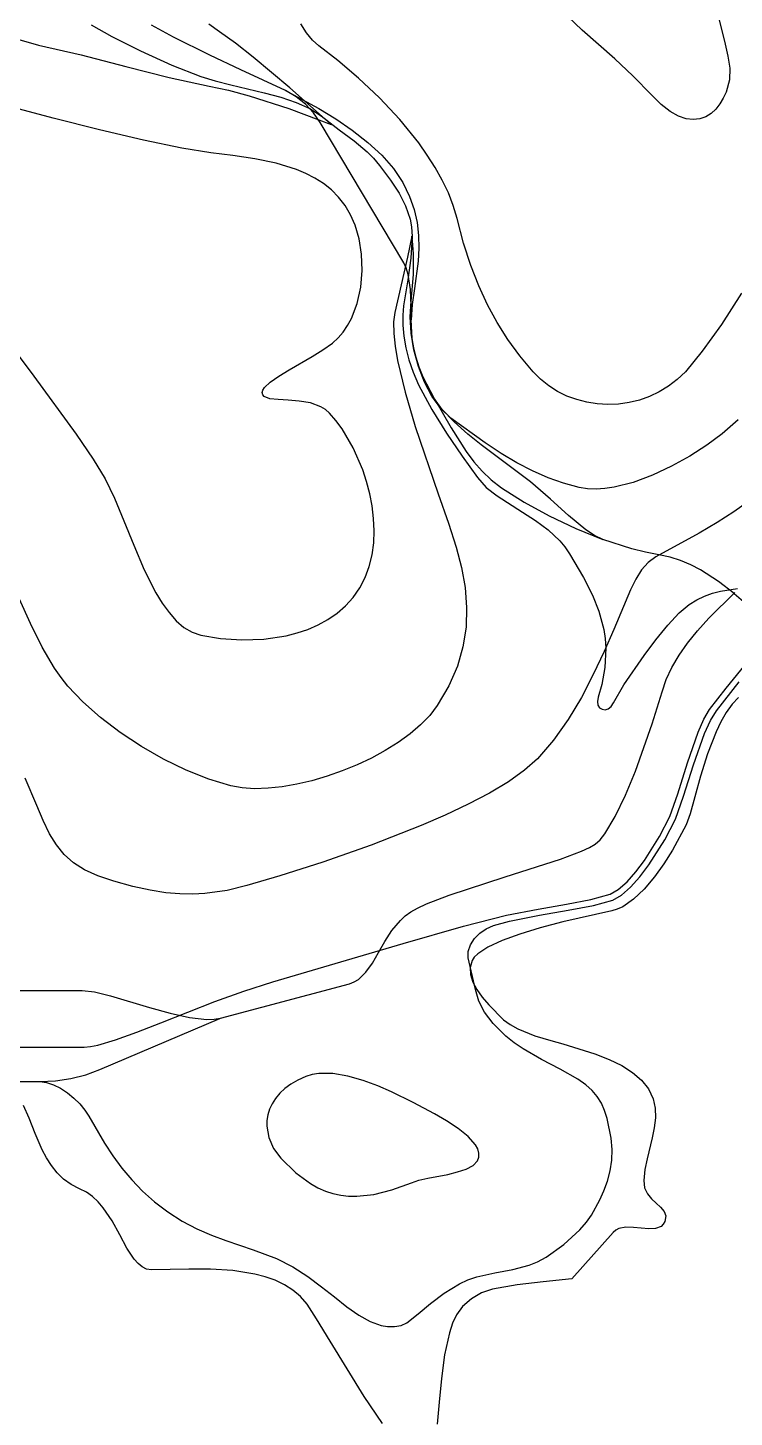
# Model space of a CAD drawing. Header units: inches. Extents: x 14835060 to 15200370, y 4673777 to 4962097.
# Drawn here: x 14964147 to 14982426, y 4713596 to 4749515 of the extents above; entities that cross this region are included whole.
import ezdxf

# ---------------------------------------------------------------- set-up
doc = ezdxf.new("R2010")
doc.units = ezdxf.units.IN
doc.header["$MEASUREMENT"] = 0
for name, color, linetype in [('1000m', 7, 'Continuous'), ('100m', 7, 'Continuous'), ('200m', 7, 'Continuous'), ('500m', 7, 'Continuous'), ('8x', 7, 'Continuous'), ('8xx', 7, 'Continuous'), ('8xxÃ¦Â·Âµ', 7, 'Continuous'), ('8xÃ¦Â·Âµ', 7, 'Continuous'), ('Ã¥Â¶ÂºÃ¥ÂÂ—Ã¤ÂºÂ¤Ã©Â€Âš', 7, 'Continuous'), ('Ã¦ÂµÂ·Ã¥Â²Â¸Ã§Â·Âš', 7, 'Continuous'), ('Ã¨Â‡Â¨Ã¦ÂµÂ·Ã§Â·Âš', 7, 'Continuous'), ('Ã©Â¹Â½Ã¥Â·ÂžÃ§Â·Âš', 7, 'Continuous')]:
    doc.layers.add(name, color=color, linetype=linetype)

msp = doc.modelspace()

# ---------------------------------------------------------------- linework, layer by layer
at = {"layer": '1000m'}
msp.add_lwpolyline([(14981952, 4750057), (14982178, 4749171), (14982264, 4748786), (14982313, 4748471), (14982301, 4748172), (14982214, 4747850), (14982143, 4747694), (14982055, 4747547), (14981950, 4747415), (14981828, 4747303), (14981690, 4747217), (14981536, 4747162), (14981366, 4747143), (14981180, 4747165), (14980980, 4747234), (14980765, 4747354), (14980536, 4747531), (14980293, 4747771), (14979803, 4748275), (14979336, 4748711), (14978488, 4749456), (14978118, 4749806)], dxfattribs=at)
at = {"layer": '100m'}
for points in [[(14982833, 4737294), (14982417, 4737002), (14981984, 4736725), (14981516, 4736448), (14980398, 4735836), (14980202, 4735696), (14980030, 4735504), (14979879, 4735265), (14979744, 4734985), (14979312, 4733962), (14979060, 4733387), (14978780, 4732794), (14978471, 4732202), (14978129, 4731630), (14977753, 4731095), (14977339, 4730617), (14977003, 4730321), (14976583, 4730025), (14976092, 4729731), (14975542, 4729443), (14974948, 4729161), (14974324, 4728889), (14973034, 4728382), (14971781, 4727943), (14970671, 4727589), (14969812, 4727340), (14969310, 4727215), (14968731, 4727131), (14968420, 4727116), (14968085, 4727123), (14967719, 4727156), (14967317, 4727220), (14966870, 4727318), (14966372, 4727453), (14965962, 4727593), (14965619, 4727750), (14965333, 4727932), (14965093, 4728143), (14964888, 4728391), (14964708, 4728680), (14964542, 4729018), (14964378, 4729409), (14964082, 4730117)], [(14971345, 4722405), (14971138, 4722312), (14970957, 4722208), (14970800, 4722093), (14970667, 4721970), (14970557, 4721839), (14970470, 4721701), (14970405, 4721560), (14970361, 4721414), (14970337, 4721267), (14970334, 4721119), (14970384, 4720826), (14970506, 4720546), (14970694, 4720292), (14971079, 4719917), (14971460, 4719636), (14971653, 4719529), (14971847, 4719443), (14972044, 4719379), (14972244, 4719335), (14972449, 4719311), (14972659, 4719307), (14973098, 4719354), (14973569, 4719473), (14974077, 4719659), (14974265, 4719720), (14974495, 4719772), (14975013, 4719875), (14975265, 4719936), (14975489, 4720011), (14975667, 4720104), (14975781, 4720222), (14975819, 4720323), (14975821, 4720426), (14975791, 4720531), (14975732, 4720637), (14975543, 4720851), (14975283, 4721060), (14974982, 4721258), (14974668, 4721441), (14974123, 4721731), (14973560, 4722010), (14973205, 4722163), (14972822, 4722303), (14972429, 4722413), (14972041, 4722478), (14971674, 4722481), (14971504, 4722454), (14971345, 4722405)]]:
    msp.add_lwpolyline(points, dxfattribs=at)
at = {"layer": '200m'}
for points in [[(14962534, 4749793), (14963214, 4749474), (14963852, 4749227), (14964425, 4749070), (14965532, 4748813), (14966684, 4748513), (14967810, 4748226), (14968842, 4748007), (14969345, 4747902), (14969875, 4747760), (14970899, 4747428), (14971682, 4747137), (14971994, 4747013), (14970926, 4747963), (14969982, 4748755), (14969521, 4749115), (14969112, 4749407), (14968835, 4749612)], [(14982524, 4739382), (14982113, 4739015), (14981718, 4738727), (14981277, 4738443), (14980803, 4738179), (14980310, 4737948), (14979811, 4737764), (14979320, 4737640), (14979082, 4737606), (14978851, 4737592), (14978629, 4737600), (14978417, 4737632), (14978010, 4737740), (14977608, 4737882), (14977207, 4738060), (14976805, 4738270), (14976396, 4738513), (14975978, 4738788), (14975096, 4739426), (14974834, 4739676), (14974604, 4739991), (14974409, 4740357), (14974253, 4740761), (14974139, 4741186), (14974068, 4741618), (14974043, 4742042), (14974068, 4742444), (14974128, 4743141), (14974127, 4743673), (14974101, 4744011), (14974085, 4744130), (14973973, 4743586), (14973647, 4742158), (14973612, 4741910), (14973615, 4741616), (14973650, 4741281), (14973714, 4740911), (14973911, 4740092), (14974173, 4739212), (14974766, 4737468), (14975030, 4736707), (14975231, 4736089), (14975369, 4735562), (14975461, 4735043), (14975502, 4734530), (14975486, 4734021), (14975408, 4733515), (14975262, 4733009), (14975042, 4732502), (14974742, 4731992), (14974549, 4731740), (14974312, 4731496), (14974038, 4731262), (14973732, 4731040), (14973398, 4730831), (14973043, 4730638), (14972670, 4730462), (14972285, 4730304), (14971894, 4730167), (14971501, 4730051), (14971112, 4729960), (14970731, 4729894), (14970364, 4729855), (14970016, 4729845), (14969693, 4729866), (14969398, 4729918), (14968830, 4730091), (14968247, 4730324), (14967662, 4730609), (14967089, 4730936), (14966541, 4731298), (14966032, 4731685), (14965575, 4732087), (14965184, 4732498), (14965010, 4732716), (14964842, 4732958), (14964522, 4733503), (14964218, 4734113), (14963926, 4734765)]]:
    msp.add_lwpolyline(points, dxfattribs=at)
at = {"layer": '500m'}
for points in [[(14982614, 4742652), (14982094, 4741846), (14981598, 4741153), (14981161, 4740623), (14980953, 4740421), (14980728, 4740247), (14980487, 4740101), (14980235, 4739982), (14979973, 4739890), (14979704, 4739826), (14979431, 4739788), (14979156, 4739777), (14978883, 4739793), (14978613, 4739834), (14978350, 4739902), (14978095, 4739996), (14977853, 4740115), (14977625, 4740259), (14977414, 4740429), (14977224, 4740623), (14976881, 4741038), (14976572, 4741458), (14976293, 4741894), (14976041, 4742352), (14975815, 4742842), (14975610, 4743371), (14975424, 4743949), (14975255, 4744584), (14975157, 4744917), (14975029, 4745249), (14974872, 4745578), (14974689, 4745903), (14974485, 4746223), (14974263, 4746537), (14973773, 4747141), (14973245, 4747704), (14972703, 4748217), (14972173, 4748669), (14971678, 4749050), (14971515, 4749194), (14971358, 4749385), (14971213, 4749614)], [(14962247, 4743250), (14964301, 4740513), (14965398, 4739006), (14965836, 4738364), (14966151, 4737852), (14966391, 4737358), (14966634, 4736772), (14966888, 4736138), (14967161, 4735501), (14967463, 4734905), (14967628, 4734637), (14967803, 4734396), (14967990, 4734187), (14968189, 4734016), (14968402, 4733890), (14968629, 4733812), (14969132, 4733730), (14969682, 4733693), (14970257, 4733713), (14970836, 4733799), (14971120, 4733872), (14971396, 4733964), (14971662, 4734079), (14971914, 4734218), (14972151, 4734381), (14972369, 4734571), (14972565, 4734788), (14972737, 4735034), (14972878, 4735304), (14972984, 4735590), (14973056, 4735889), (14973097, 4736198), (14973110, 4736514), (14973096, 4736833), (14973057, 4737153), (14972996, 4737470), (14972914, 4737782), (14972815, 4738085), (14972570, 4738654), (14972279, 4739151), (14972121, 4739365), (14971958, 4739552), (14971852, 4739645), (14971732, 4739718), (14971463, 4739816), (14971173, 4739867), (14970885, 4739889), (14970622, 4739903), (14970408, 4739927), (14970265, 4739982), (14970227, 4740027), (14970215, 4740087), (14970231, 4740148), (14970273, 4740213), (14970423, 4740355), (14970643, 4740509), (14970911, 4740673), (14971505, 4741017), (14971786, 4741191), (14972028, 4741364), (14972177, 4741498), (14972309, 4741650), (14972424, 4741818), (14972522, 4741998), (14972673, 4742391), (14972764, 4742810), (14972800, 4743239), (14972786, 4743661), (14972724, 4744058), (14972620, 4744413), (14972500, 4744684), (14972356, 4744925), (14972190, 4745138), (14972004, 4745325), (14971799, 4745489), (14971579, 4745630), (14971344, 4745752), (14971097, 4745856), (14970572, 4746017), (14970019, 4746131), (14969452, 4746214), (14968886, 4746280), (14968133, 4746400), (14967140, 4746608), (14966000, 4746875), (14964808, 4747177), (14963807, 4747444)]]:
    msp.add_lwpolyline(points, dxfattribs=at)
at = {"layer": '8x'}
for points in [[(14973879, 4743439), (14971710, 4747068), (14971537, 4747316), (14971329, 4747539), (14971088, 4747731), (14970814, 4747892), (14969662, 4748427), (14968859, 4748806), (14967921, 4749272), (14967345, 4749585)], [(14982426, 4734889), (14982022, 4735204), (14981557, 4735500), (14981304, 4735630), (14981039, 4735741), (14980764, 4735830), (14980479, 4735890), (14980134, 4735956), (14979775, 4736045), (14979030, 4736283), (14978807, 4736392), (14978586, 4736536), (14978141, 4736903), (14977671, 4737333), (14977152, 4737776), (14975882, 4738730), (14975532, 4739008), (14975178, 4739328), (14974873, 4739648), (14974667, 4739922), (14974379, 4740480), (14974275, 4740742), (14974194, 4740995), (14974135, 4741241), (14974096, 4741483), (14974071, 4741962), (14974069, 4742331), (14974046, 4742748), (14973987, 4743141), (14973940, 4743306), (14973879, 4743439)], [(14962247, 4724629), (14965557, 4724629), (14965871, 4724589), (14966287, 4724487), (14967299, 4724189), (14967829, 4724044), (14968333, 4723932), (14968779, 4723879), (14968970, 4723883), (14969134, 4723910), (14972471, 4724804), (14972593, 4724850), (14972704, 4724915), (14972897, 4725099), (14973065, 4725336), (14973224, 4725607), (14973387, 4725893), (14973570, 4726177), (14973788, 4726438), (14973914, 4726555), (14974055, 4726658), (14974232, 4726758), (14974461, 4726864), (14975046, 4727088), (14976502, 4727562), (14977929, 4728022), (14978477, 4728229), (14978682, 4728324), (14978832, 4728411), (14978954, 4728521), (14979082, 4728681), (14979346, 4729122), (14979612, 4729680), (14979869, 4730301), (14980306, 4731520), (14980560, 4732348), (14980667, 4732666), (14980813, 4732980), (14980998, 4733294), (14981220, 4733609), (14981477, 4733926), (14981767, 4734249), (14982444, 4734916)]]:
    msp.add_lwpolyline(points, dxfattribs=at)
at = {"layer": '8xx'}
for points in [[(14970814, 4747892), (14971675, 4747429), (14972116, 4747159), (14972544, 4746865), (14972946, 4746552), (14973307, 4746221), (14973613, 4745874), (14973851, 4745515), (14974022, 4745158), (14974142, 4744814), (14974219, 4744478), (14974257, 4744147), (14974264, 4743815), (14974244, 4743480), (14974151, 4742778), (14974095, 4742363), (14974071, 4741962)], [(14974667, 4739922), (14975104, 4739172), (14975491, 4738558), (14975688, 4738293), (14975900, 4738052), (14976135, 4737830), (14976404, 4737624), (14976988, 4737252), (14977636, 4736895), (14978325, 4736567), (14979030, 4736283)], [(14982426, 4734889), (14982788, 4734584), (14983115, 4734287), (14983255, 4734137), (14983372, 4733985), (14983463, 4733828), (14983525, 4733665), (14986756, 4734531)], [(14961792, 4722274), (14964457, 4722274), (14964869, 4722294), (14965266, 4722354), (14965646, 4722451), (14966009, 4722584), (14969120, 4723906)]]:
    msp.add_lwpolyline(points, dxfattribs=at)
at = {"layer": '8xxÃ¦Â·Âµ'}
for points in [[(14970814, 4747892), (14971675, 4747429), (14972116, 4747159), (14972544, 4746865), (14972946, 4746552), (14973307, 4746221), (14973613, 4745874), (14973851, 4745515), (14974022, 4745158), (14974142, 4744814), (14974219, 4744478), (14974257, 4744147), (14974264, 4743815), (14974244, 4743480), (14974151, 4742778), (14974095, 4742363), (14974071, 4741962)], [(14974667, 4739922), (14975104, 4739172), (14975491, 4738558), (14975688, 4738293), (14975900, 4738052), (14976135, 4737830), (14976404, 4737624), (14976988, 4737252), (14977636, 4736895), (14978325, 4736567), (14979030, 4736283)], [(14961792, 4722274), (14964457, 4722274), (14964869, 4722294), (14965266, 4722354), (14965646, 4722451), (14966009, 4722584), (14969120, 4723906)]]:
    msp.add_lwpolyline(points, dxfattribs=at)
at = {"layer": '8xÃ¦Â·Âµ'}
for points in [[(14971710, 4747068), (14971537, 4747316), (14971329, 4747539), (14971088, 4747731), (14970814, 4747892), (14969662, 4748427), (14968859, 4748806), (14967921, 4749272), (14967345, 4749585)], [(14982426, 4734889), (14982022, 4735204), (14981557, 4735500), (14981304, 4735630), (14981039, 4735741), (14980764, 4735830), (14980479, 4735890), (14980134, 4735956), (14979775, 4736045), (14979030, 4736283), (14978807, 4736392), (14978586, 4736536), (14978141, 4736903), (14977671, 4737333), (14977152, 4737776), (14975882, 4738730), (14975532, 4739008), (14975178, 4739328), (14974873, 4739648), (14974667, 4739922), (14974379, 4740480), (14974275, 4740742), (14974194, 4740995), (14974135, 4741241), (14974096, 4741483), (14974071, 4741962), (14974069, 4742331), (14974046, 4742748), (14973987, 4743141), (14973940, 4743306), (14973879, 4743439)], [(14962247, 4724629), (14965557, 4724629), (14965871, 4724589), (14966287, 4724487), (14967299, 4724189), (14967829, 4724044), (14968333, 4723932), (14968779, 4723879), (14968970, 4723883), (14969134, 4723910), (14972471, 4724804), (14972593, 4724850), (14972704, 4724915), (14972897, 4725099), (14973065, 4725336), (14973224, 4725607), (14973387, 4725893), (14973570, 4726177), (14973788, 4726438), (14973914, 4726555), (14974055, 4726658), (14974232, 4726758), (14974461, 4726864), (14975046, 4727088), (14976502, 4727562), (14977929, 4728022), (14978477, 4728229), (14978682, 4728324), (14978832, 4728411), (14978954, 4728521), (14979082, 4728681), (14979346, 4729122), (14979612, 4729680), (14979869, 4730301), (14980306, 4731520), (14980560, 4732348), (14980667, 4732666), (14980813, 4732980), (14980998, 4733294), (14981220, 4733609), (14981477, 4733926), (14981767, 4734249), (14982444, 4734916)]]:
    msp.add_lwpolyline(points, dxfattribs=at)
at = {"layer": 'Ã¥Â¶ÂºÃ¥ÂÂ—Ã¤ÂºÂ¤Ã©Â€Âš'}
for points in [[(14973952, 4716038), (14974249, 4716269), (14974567, 4716533), (14974919, 4716801), (14975317, 4717048), (14975536, 4717148), (14975764, 4717224), (14976232, 4717331), (14976694, 4717415), (14977122, 4717523), (14977334, 4717612), (14977559, 4717736), (14978019, 4718063), (14978433, 4718444), (14978600, 4718636), (14978730, 4718819), (14978950, 4719220), (14979054, 4719451), (14979144, 4719700), (14979214, 4719963), (14979259, 4720237), (14979271, 4720519), (14979245, 4720806), (14979139, 4721317), (14979072, 4721529), (14978988, 4721718), (14978882, 4721889), (14978749, 4722046), (14978584, 4722192), (14978382, 4722334), (14977919, 4722595), (14977439, 4722843), (14976964, 4723116), (14976736, 4723272), (14976519, 4723449), (14976188, 4723775), (14975964, 4724069), (14975820, 4724355), (14975729, 4724657), (14975539, 4725473), (14975540, 4725639), (14975603, 4725811), (14975710, 4725973), (14975844, 4726108), (14976009, 4726218), (14976201, 4726305), (14976611, 4726424), (14977387, 4726574), (14978130, 4726702), (14978782, 4726825), (14979288, 4726964), (14979506, 4727090), (14979741, 4727299), (14979980, 4727569), (14980215, 4727878), (14980632, 4728522), (14980909, 4729053), (14981116, 4729649), (14981368, 4730464), (14981655, 4731274), (14981808, 4731609), (14981964, 4731860), (14982556, 4732608)], [(14973952, 4716038), (14974249, 4716269), (14974567, 4716533), (14974919, 4716801), (14975317, 4717048), (14975536, 4717148), (14975764, 4717224), (14976232, 4717331), (14976694, 4717415), (14977122, 4717523), (14977334, 4717612), (14977559, 4717736), (14978019, 4718063), (14978433, 4718444), (14978600, 4718636), (14978730, 4718819), (14978950, 4719220), (14979054, 4719451), (14979144, 4719700), (14979214, 4719963), (14979259, 4720237), (14979271, 4720519), (14979245, 4720806), (14979139, 4721317), (14979072, 4721529), (14978988, 4721718), (14978882, 4721889), (14978749, 4722046), (14978584, 4722192), (14978382, 4722334), (14977919, 4722595), (14977439, 4722843), (14976964, 4723116), (14976736, 4723272), (14976519, 4723449), (14976188, 4723775), (14975964, 4724069), (14975820, 4724355), (14975729, 4724657), (14975539, 4725473), (14975540, 4725639), (14975603, 4725811), (14975710, 4725973), (14975844, 4726108), (14976009, 4726218), (14976201, 4726305), (14976611, 4726424), (14977387, 4726574), (14978130, 4726702), (14978782, 4726825), (14979288, 4726964), (14979506, 4727090), (14979741, 4727299), (14979980, 4727569), (14980215, 4727878), (14980632, 4728522), (14980909, 4729053), (14981116, 4729649), (14981368, 4730464), (14981655, 4731274), (14981808, 4731609), (14981964, 4731860), (14982556, 4732608)], [(14961586, 4720222), (14961678, 4720373), (14961742, 4720566), (14961779, 4720771), (14961792, 4720955), (14961792, 4722274), (14964457, 4722274)], [(14964457, 4722274), (14964630, 4722253), (14964811, 4722193), (14964993, 4722101), (14965172, 4721983), (14965341, 4721845), (14965493, 4721694), (14965624, 4721535), (14965727, 4721375), (14966132, 4720680), (14966349, 4720351), (14966582, 4720035), (14966836, 4719732), (14967116, 4719442), (14967426, 4719165), (14967772, 4718902), (14968142, 4718666), (14968520, 4718469), (14968898, 4718303), (14969271, 4718162), (14969976, 4717923), (14970584, 4717698), (14971003, 4717484), (14971390, 4717236), (14971750, 4716971), (14972087, 4716704), (14972405, 4716454), (14972709, 4716236), (14973004, 4716067), (14973292, 4715964)], [(14964457, 4722274), (14964630, 4722253), (14964811, 4722193), (14964993, 4722101), (14965172, 4721983), (14965341, 4721845), (14965493, 4721694), (14965624, 4721535), (14965727, 4721375), (14966132, 4720680), (14966349, 4720351), (14966582, 4720035), (14966836, 4719732), (14967116, 4719442), (14967426, 4719165), (14967772, 4718902), (14968142, 4718666), (14968520, 4718469), (14968898, 4718303), (14969271, 4718162), (14969976, 4717923), (14970584, 4717698), (14971003, 4717484), (14971390, 4717236), (14971750, 4716971), (14972087, 4716704), (14972405, 4716454), (14972709, 4716236), (14973004, 4716067), (14973292, 4715964)], [(14973292, 4715964), (14973459, 4715938), (14973636, 4715937), (14973805, 4715968), (14973952, 4716038)]]:
    msp.add_lwpolyline(points, dxfattribs=at)
at = {"layer": 'Ã¦ÂµÂ·Ã¥Â²Â¸Ã§Â·Âš'}
for points in [[(14982535, 4732206), (14982371, 4732029), (14982220, 4731817), (14982082, 4731576), (14981956, 4731312), (14981736, 4730745), (14981554, 4730168), (14981405, 4729635), (14981283, 4729198), (14981181, 4728912), (14980830, 4728258), (14980608, 4727906), (14980362, 4727564), (14980099, 4727251), (14979823, 4726987), (14979541, 4726792), (14979399, 4726726), (14979257, 4726685), (14977992, 4726405), (14977409, 4726249), (14976881, 4726086), (14976424, 4725917), (14976055, 4725746), (14975789, 4725573), (14975701, 4725487), (14975644, 4725402), (14975595, 4725225), (14975604, 4725039), (14975665, 4724847), (14975768, 4724651), (14975908, 4724453), (14976074, 4724256), (14976459, 4723872), (14976626, 4723745), (14976824, 4723635), (14977264, 4723458), (14977685, 4723334), (14977991, 4723252), (14978822, 4722986), (14979188, 4722843), (14979514, 4722686), (14979797, 4722511), (14980030, 4722313), (14980209, 4722088), (14980329, 4721831), (14980381, 4721583), (14980386, 4721332), (14980355, 4721078), (14980301, 4720818), (14980169, 4720280), (14980115, 4720000), (14980084, 4719712), (14980107, 4719522), (14980181, 4719368), (14980288, 4719239), (14980408, 4719128), (14980522, 4719024), (14980609, 4718917), (14980652, 4718799), (14980629, 4718660), (14980587, 4718585), (14980533, 4718530), (14980391, 4718472), (14980216, 4718464), (14980022, 4718482), (14979820, 4718504), (14979623, 4718508), (14979444, 4718471), (14979366, 4718430), (14979296, 4718370), (14978228, 4717172), (14977483, 4717100), (14976811, 4717016), (14976169, 4716905), (14975889, 4716809), (14975624, 4716654), (14975399, 4716460), (14975239, 4716245), (14975138, 4716025), (14975055, 4715776), (14974931, 4715213), (14974849, 4714601), (14974790, 4713986), (14974736, 4713413)], [(14973322, 4713434), (14972855, 4714129), (14971971, 4715563), (14971620, 4716140), (14971375, 4716516), (14971205, 4716714), (14971008, 4716882), (14970788, 4717022), (14970547, 4717137), (14970291, 4717228), (14970021, 4717298), (14969456, 4717387), (14968878, 4717422), (14968316, 4717424), (14967346, 4717405), (14967221, 4717425), (14967106, 4717480), (14967000, 4717567), (14966901, 4717680), (14966713, 4717968), (14966527, 4718310), (14966328, 4718670), (14966099, 4719012), (14965968, 4719166), (14965824, 4719302), (14965664, 4719416), (14965487, 4719503), (14965267, 4719612), (14965075, 4719751), (14964907, 4719916), (14964760, 4720101), (14964633, 4720301), (14964522, 4720510), (14964338, 4720934), (14964185, 4721331), (14964039, 4721658)]]:
    msp.add_lwpolyline(points, dxfattribs=at)
at = {"layer": 'Ã¨Â‡Â¨Ã¦ÂµÂ·Ã§Â·Âš'}
msp.add_lwpolyline([(14963810, 4723165), (14965605, 4723165), (14965768, 4723178), (14965959, 4723214), (14966419, 4723348), (14966967, 4723547), (14967588, 4723792), (14968987, 4724345), (14969734, 4724614), (14970490, 4724852), (14973862, 4725843), (14975417, 4726289), (14976536, 4726575), (14977349, 4726732), (14978087, 4726859), (14978719, 4726979), (14979212, 4727116), (14979427, 4727238), (14979653, 4727438), (14979880, 4727695), (14980102, 4727989), (14980492, 4728605), (14980757, 4729123), (14980964, 4729711), (14981215, 4730509), (14981495, 4731307), (14981641, 4731640), (14981789, 4731895), (14982213, 4732444), (14982783, 4733145)], dxfattribs=at)
msp.add_lwpolyline([(14963810, 4723165), (14965605, 4723165), (14965768, 4723178), (14965959, 4723214), (14966419, 4723348), (14966967, 4723547), (14967588, 4723792), (14968987, 4724345), (14969734, 4724614), (14970490, 4724852), (14973862, 4725843), (14975417, 4726289), (14976536, 4726575), (14977349, 4726732), (14978087, 4726859), (14978719, 4726979), (14979212, 4727116), (14979427, 4727238), (14979653, 4727438), (14979880, 4727695), (14980102, 4727989), (14980492, 4728605), (14980757, 4729123), (14980964, 4729711), (14981215, 4730509), (14981495, 4731307), (14981641, 4731640), (14981789, 4731895), (14982213, 4732444), (14982783, 4733145)], dxfattribs=at)
at = {"layer": 'Ã©Â¹Â½Ã¥Â·ÂžÃ§Â·Âš'}
msp.add_lwpolyline([(14965785, 4749590), (14966325, 4749289), (14967068, 4748919), (14967879, 4748552), (14968629, 4748257), (14968993, 4748147), (14969399, 4748044), (14970265, 4747837), (14970691, 4747720), (14971090, 4747586), (14971445, 4747427), (14971738, 4747237), (14972204, 4746881), (14972593, 4746595), (14972933, 4746309), (14973093, 4746144), (14973251, 4745953), (14973533, 4745572), (14973755, 4745236), (14973922, 4744913), (14974043, 4744572), (14974079, 4744368), (14974091, 4744122), (14974061, 4743561), (14973985, 4742996), (14973899, 4742532), (14973866, 4742326), (14973850, 4742090), (14973854, 4741828), (14973881, 4741545), (14973932, 4741244), (14974010, 4740932), (14974118, 4740611), (14974259, 4740287), (14974602, 4739649), (14974985, 4739033), (14975386, 4738444), (14975783, 4737887), (14976009, 4737635), (14976290, 4737412), (14976945, 4736997), (14977286, 4736778), (14977613, 4736535), (14977910, 4736252), (14978042, 4736093), (14978160, 4735918), (14978524, 4735304), (14978763, 4734846), (14978923, 4734435), (14979048, 4733962), (14979086, 4733728), (14979100, 4733480), (14979074, 4732981), (14978999, 4732534), (14978908, 4732208), (14978885, 4732096), (14978900, 4732005), (14978943, 4731938), (14979008, 4731897), (14979084, 4731886), (14979163, 4731909), (14979238, 4731967), (14979298, 4732064), (14979573, 4732533), (14980093, 4733292), (14980397, 4733697), (14980705, 4734074), (14980999, 4734389), (14981259, 4734610), (14981454, 4734729), (14981655, 4734824), (14981862, 4734899), (14982074, 4734955), (14982511, 4735023)], dxfattribs=at)
msp.add_lwpolyline([(14965785, 4749590), (14966325, 4749289), (14967068, 4748919), (14967879, 4748552), (14968629, 4748257), (14968993, 4748147), (14969399, 4748044), (14970265, 4747837), (14970691, 4747720), (14971090, 4747586), (14971445, 4747427), (14971738, 4747237), (14972204, 4746881), (14972593, 4746595), (14972933, 4746309), (14973093, 4746144), (14973251, 4745953), (14973533, 4745572), (14973755, 4745236), (14973922, 4744913), (14974043, 4744572), (14974079, 4744368), (14974091, 4744122), (14974061, 4743561), (14973985, 4742996), (14973899, 4742532), (14973866, 4742326), (14973850, 4742090), (14973854, 4741828), (14973881, 4741545), (14973932, 4741244), (14974010, 4740932), (14974118, 4740611), (14974259, 4740287), (14974602, 4739649), (14974985, 4739033), (14975386, 4738444), (14975783, 4737887), (14976009, 4737635), (14976290, 4737412), (14976945, 4736997), (14977286, 4736778), (14977613, 4736535), (14977910, 4736252), (14978042, 4736093), (14978160, 4735918), (14978524, 4735304), (14978763, 4734846), (14978923, 4734435), (14979048, 4733962), (14979086, 4733728), (14979100, 4733480), (14979074, 4732981), (14978999, 4732534), (14978908, 4732208), (14978885, 4732096), (14978900, 4732005), (14978943, 4731938), (14979008, 4731897), (14979084, 4731886), (14979163, 4731909), (14979238, 4731967), (14979298, 4732064), (14979573, 4732533), (14980093, 4733292), (14980397, 4733697), (14980705, 4734074), (14980999, 4734389), (14981259, 4734610), (14981454, 4734729), (14981655, 4734824), (14981862, 4734899), (14982074, 4734955), (14982511, 4735023)], dxfattribs=at)

doc.saveas('drawing.dxf')
